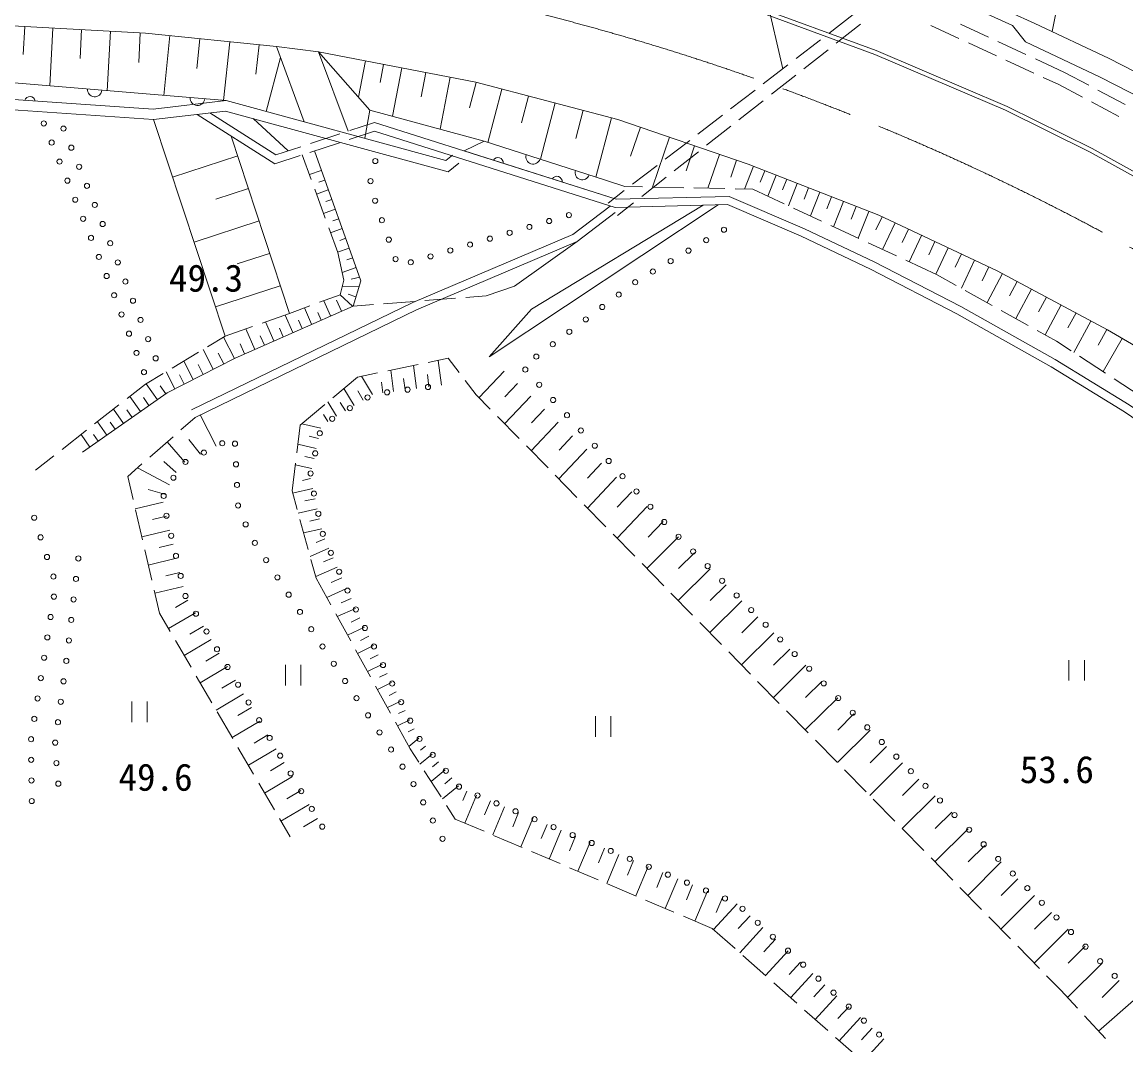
# Model space of a CAD drawing. Units: millimetres at full size, sheet at 1:1000; details may follow other scales. Extents: x 40000 to 680000, y 20000 to 380000.
# Drawn here: x 243602 to 297111, y 264006 to 313596 of the extents above; entities that cross this region are included whole.
import ezdxf
from ezdxf.enums import TextEntityAlignment as Align

# ---------------------------------------------------------------- set-up
doc = ezdxf.new("R2010")
doc.units = ezdxf.units.MM
doc.header["$LTSCALE"] = 1000
doc.linetypes.add('CHAIN', pattern=[18.5, 12, -1.5, 3.5, -1.5])
for name, color, linetype, lineweight in [('M-BGD', 7, 'Continuous', 13), ('M-BMK', 2, 'CHAIN', 13), ('M-STR-HTXT', 7, 'Continuous', 13)]:
    doc.layers.add(name, color=color, linetype=linetype, lineweight=lineweight)
doc.styles.add('ＭＳ ゴシック', font='')
doc.styles.get('ＭＳ ゴシック').set_extended_font_data('MS Gothic')

msp = doc.modelspace()

# ---------------------------------------------------------------- linework, layer by layer
at = {"layer": 'M-BGD'}
for p, q in [((282705, 313041), (283895, 313955)), ((292671, 313548), (291510, 314062)), ((243730, 313378), (243656, 312018)), ((245090, 313304), (244939, 310504)), ((246490, 313229), (246415, 311829)), ((247890, 313153), (247734, 310270)), ((249332, 313075), (249254, 311634)), ((283070, 312566), (284249, 313493)), ((287657, 313433), (289018, 312803)), ((289090, 313486), (290451, 312857)), ((250768, 312939), (250470, 310042)), ((252217, 312790), (252068, 311341)), ((253666, 312641), (253373, 309799)), ((281120, 311822), (282309, 312736)), ((289472, 312594), (290834, 311964)), ((290905, 312647), (292267, 312018)), ((222208, 312405), (253493, 309789)), ((255087, 312495), (254940, 311074)), ((257277, 308760), (255940, 312407)), ((281498, 311329), (282677, 312257)), ((256136, 311871), (255436, 309260)), ((260247, 311710), (259907, 309949)), ((261127, 311540), (260957, 310660)), ((279534, 310603), (280723, 311517)), ((291288, 311754), (292649, 311125)), ((292720, 311808), (294141, 311151)), ((262008, 311370), (261555, 309026)), ((263180, 311144), (262953, 309972)), ((264352, 310917), (263865, 308399)), ((279926, 310093), (281105, 311020)), ((293103, 310915), (293853, 310569)), ((294141, 311151), (295309, 310531)), ((265611, 310672), (265287, 309432)), ((293853, 310569), (295006, 309956)), ((266851, 310349), (266176, 307762)), ((268144, 310011), (267807, 308718)), ((277948, 309385), (279137, 310299)), ((295750, 310297), (297075, 309594)), ((269437, 309674), (268725, 306943)), ((270803, 309317), (270446, 307952)), ((278354, 308857), (279533, 309784)), ((295447, 309722), (296772, 309019)), ((249977, 308866), (253451, 298368)), ((255851, 306717), (252082, 309117)), ((255906, 307156), (252709, 309192)), ((256496, 307350), (254810, 308913)), ((272168, 308961), (271416, 306077)), ((276362, 308166), (277551, 309080)), ((260690, 308309), (259458, 307903)), ((260688, 308729), (259484, 308333)), ((273584, 308499), (273099, 307091)), ((276782, 307620), (277961, 308548)), ((256559, 299466), (253743, 308059)), ((258983, 307747), (257558, 307278)), ((259009, 308177), (257585, 307708)), ((265994, 307821), (265031, 307349)), ((265994, 307821), (271888, 305936)), ((274993, 308014), (274160, 305596)), ((274776, 306947), (275966, 307861)), ((257110, 307552), (255906, 307156)), ((257186, 307156), (257618, 305967)), ((272403, 305006), (265031, 307349)), ((275210, 306384), (276389, 307311)), ((276202, 307598), (275786, 306388)), ((277412, 307181), (276845, 305537)), ((254054, 307109), (250900, 306075)), ((257083, 307122), (255851, 306717)), ((273190, 305729), (274380, 306643)), ((278234, 306898), (277951, 306076)), ((258107, 306407), (257533, 306200)), ((273638, 305147), (274817, 306075)), ((279052, 306604), (278619, 305498)), ((279605, 306388), (279388, 305835)), ((280157, 306172), (279757, 305149)), ((258276, 305936), (257989, 305833)), ((271888, 305936), (272823, 305625)), ((272823, 305625), (273674, 305606)), ((274174, 305595), (275673, 305563)), ((276173, 305552), (277673, 305519)), ((280669, 305972), (280469, 305460)), ((281180, 305772), (280755, 304686)), ((281723, 305559), (281511, 305016)), ((254571, 305532), (252994, 305015)), ((257788, 305497), (258300, 304087)), ((258445, 305465), (257874, 305260)), ((272006, 304818), (272794, 305424)), ((278173, 305508), (279024, 305490)), ((279024, 305490), (280540, 304786)), ((282266, 305347), (281815, 304194)), ((282842, 305121), (282617, 304545)), ((258783, 304524), (258215, 304320)), ((258614, 304995), (258329, 304892)), ((272463, 304224), (273245, 304838)), ((280994, 304575), (282354, 303944)), ((283419, 304896), (282940, 303672)), ((284031, 304657), (283791, 304045)), ((255088, 303955), (251943, 302925)), ((258952, 304054), (258668, 303952)), ((284643, 304417), (284134, 303118)), ((285288, 304153), (284993, 303521)), ((258471, 303617), (258902, 302428)), ((259121, 303583), (258556, 303380)), ((282808, 303733), (284168, 303102)), ((285920, 303857), (285318, 302569)), ((286564, 303556), (286263, 302912)), ((259290, 303113), (259008, 303011)), ((267480, 300788), (270510, 302951)), ((284622, 302891), (285983, 302260)), ((287209, 303255), (286608, 301970)), ((287851, 302954), (287551, 302312)), ((255603, 302383), (254031, 301868)), ((259459, 302642), (258898, 302440)), ((258902, 302428), (259200, 301079)), ((288493, 302654), (287894, 301373)), ((289134, 302355), (288835, 301714)), ((259628, 302172), (259348, 302071)), ((286436, 302050), (287953, 301346)), ((289775, 302055), (289136, 300688)), ((259798, 301701), (259117, 301456)), ((287953, 301346), (288884, 300827)), ((290459, 301735), (290139, 301052)), ((291135, 301401), (290380, 299995)), ((256119, 300811), (252983, 299783)), ((259200, 301079), (259013, 300378)), ((259935, 300756), (259118, 300772)), ((259967, 301230), (259547, 301133)), ((266101, 300320), (267480, 300788)), ((291838, 301024), (291460, 300321)), ((259013, 300378), (258020, 300009)), ((259618, 299817), (259013, 300378)), ((259785, 300279), (259406, 300398)), ((263122, 300093), (264617, 300207)), ((265116, 300245), (266101, 300320)), ((289321, 300584), (290632, 299855)), ((292541, 300646), (291775, 299219)), ((293254, 300263), (292871, 299549)), ((257552, 299835), (256559, 299466)), ((257638, 298943), (257287, 299737)), ((258553, 299347), (258226, 300086)), ((259085, 299582), (258850, 300115)), ((259644, 299829), (260629, 299904)), ((261128, 299942), (262623, 300055)), ((293968, 299880), (293190, 298431)), ((256559, 299466), (255241, 299001)), ((256723, 298539), (256347, 299391)), ((257181, 298741), (257005, 299138)), ((258095, 299145), (257932, 299514)), ((291069, 299612), (292379, 298882)), ((294692, 299491), (294303, 298767)), ((254770, 298834), (253451, 298368)), ((254886, 297727), (254447, 298720)), ((255809, 298134), (255401, 299057)), ((256266, 298337), (256078, 298763)), ((292816, 298639), (293748, 298121)), ((295416, 299102), (294593, 297570)), ((296182, 298690), (295771, 297924)), ((253451, 298368), (252589, 297850)), ((253894, 297286), (253367, 298318)), ((255347, 297931), (255143, 298392)), ((293748, 298121), (294449, 297664)), ((296934, 298255), (296002, 296652)), ((252160, 297592), (250875, 296819)), ((252863, 296760), (252372, 297719)), ((253378, 297023), (253115, 297539)), ((254389, 297508), (254170, 298004)), ((251903, 296269), (251447, 297163)), ((252383, 296514), (252138, 296994)), ((261327, 296686), (262796, 296991)), ((263285, 297092), (264258, 297294)), ((263929, 295988), (263773, 297193)), ((264258, 297294), (264783, 296610)), ((294868, 297391), (296124, 296572)), ((250446, 296561), (249584, 296043)), ((251009, 295813), (250585, 296645)), ((251456, 296041), (251228, 296488)), ((259865, 296383), (260838, 296585)), ((261609, 295686), (261475, 296717)), ((262724, 295831), (262579, 296946)), ((263327, 295910), (263248, 296512)), ((266971, 296677), (265752, 295389)), ((249584, 296043), (248692, 295344)), ((250160, 295289), (249618, 296063)), ((250570, 295576), (250302, 295959)), ((258666, 295375), (259865, 296383)), ((260583, 295540), (260049, 296421)), ((261094, 295619), (261027, 296135)), ((262167, 295759), (262094, 296316)), ((265088, 296214), (265613, 295530)), ((267615, 296067), (267005, 295423)), ((296543, 296299), (297800, 295480)), ((249341, 294715), (248827, 295450)), ((249751, 295002), (249480, 295389)), ((259702, 295006), (259204, 295828)), ((260142, 295273), (259876, 295714)), ((266297, 294834), (265613, 295530)), ((268259, 295458), (266995, 294123)), ((248298, 295036), (247117, 294112)), ((257084, 294046), (258283, 295054)), ((258846, 294488), (258430, 295177)), ((259274, 294747), (259025, 295158)), ((248523, 294141), (248038, 294833)), ((248932, 294428), (248675, 294796)), ((251986, 294430), (251294, 293823)), ((253014, 293027), (252241, 294554)), ((258419, 294229), (258210, 294573)), ((267698, 293406), (266647, 294477)), ((268926, 294826), (268295, 294159)), ((246723, 293803), (245542, 292879)), ((247704, 293568), (247250, 294215)), ((248113, 293855), (247871, 294200)), ((256916, 292705), (257084, 294046)), ((258087, 293901), (257163, 294112)), ((269594, 294194), (268284, 292810)), ((246885, 292994), (246461, 293598)), ((247294, 293281), (247067, 293605)), ((250918, 293494), (249790, 292505)), ((251488, 292254), (250636, 293247)), ((252251, 292641), (251678, 293364)), ((257976, 293413), (257514, 293519)), ((270286, 293539), (269631, 292847)), ((257864, 292926), (256970, 293130)), ((269099, 291979), (268048, 293050)), ((270979, 292884), (269620, 291449)), ((245148, 292570), (244256, 291872)), ((249414, 292176), (248721, 291569)), ((251071, 291760), (250466, 292284)), ((256687, 290868), (256854, 292209)), ((257753, 292439), (257306, 292541)), ((271696, 292205), (271017, 291487)), ((250754, 291164), (249201, 291990)), ((257642, 291951), (256845, 292133)), ((248721, 291569), (248983, 290442)), ((257589, 291463), (257190, 291376)), ((270500, 290552), (269450, 291623)), ((272414, 291526), (271006, 290037)), ((250513, 290711), (249718, 290933)), ((256938, 289958), (256687, 290868)), ((257696, 290975), (256717, 290760)), ((273158, 290822), (272454, 290077)), ((250444, 290318), (249087, 289996)), ((257804, 290485), (257314, 290378)), ((271902, 289125), (270851, 290195)), ((273902, 290117), (272442, 288574)), ((249096, 289955), (249436, 288494)), ((250605, 289639), (249926, 289479)), ((257911, 289995), (256984, 289792)), ((258019, 289507), (257555, 289405)), ((250766, 288961), (249403, 288638)), ((257471, 288030), (257071, 289476)), ((258126, 289019), (257251, 288827)), ((274674, 289387), (273944, 288616)), ((258270, 288542), (257860, 288362)), ((273303, 287698), (272252, 288768)), ((275429, 288640), (273881, 287109)), ((249549, 288007), (249889, 286546)), ((250927, 288279), (250246, 288118)), ((258472, 288085), (257566, 287685)), ((251089, 287598), (249720, 287273)), ((257855, 286638), (257604, 287548)), ((258674, 287627), (258221, 287428)), ((276195, 287866), (275421, 287101)), ((251251, 286913), (250567, 286751)), ((258875, 287170), (257835, 286711)), ((274704, 286271), (273653, 287341)), ((276961, 287093), (275407, 285555)), ((258566, 285349), (257855, 286638)), ((259105, 286650), (258585, 286420)), ((277729, 286316), (276953, 285547)), ((250002, 286059), (250264, 284933)), ((251413, 286228), (250038, 285903)), ((259334, 286130), (258370, 285704)), ((276105, 284844), (275054, 285914)), ((251642, 285567), (251034, 285207)), ((259547, 285647), (259065, 285435)), ((278498, 285539), (276938, 283995)), ((250264, 284933), (250784, 284042)), ((252002, 284959), (250700, 284187)), ((259531, 283597), (258807, 284911)), ((259760, 285165), (258881, 284777)), ((259979, 284716), (259547, 284505)), ((279270, 284759), (278490, 283987)), ((252388, 284308), (251737, 283922)), ((260198, 284266), (259382, 283867)), ((277506, 283416), (276455, 284487)), ((251037, 283610), (251794, 282315)), ((252775, 283657), (251464, 282880)), ((260418, 283817), (260010, 283618)), ((280042, 283979), (278476, 282429)), ((260495, 281845), (259772, 283159)), ((260637, 283368), (259865, 282990)), ((280817, 283196), (280034, 282421)), ((253163, 283002), (252508, 282613)), ((260857, 282919), (260471, 282730)), ((278907, 281989), (277857, 283060)), ((294345, 282667), (294345, 281667)), ((295095, 281667), (295095, 282667)), ((253552, 282346), (252233, 281564)), ((256371, 282430), (256371, 281430)), ((257121, 281430), (257121, 282430)), ((261077, 282469), (260348, 282113)), ((261296, 282020), (260932, 281842)), ((281592, 282412), (280020, 280856)), ((252046, 281884), (252803, 280589)), ((253943, 281687), (253284, 281296)), ((261516, 281571), (260831, 281236)), ((280309, 280562), (279258, 281632)), ((282370, 281626), (281584, 280848)), ((254335, 281027), (253007, 280240)), ((261460, 280094), (260737, 281407)), ((261735, 281122), (261393, 280954)), ((248918, 280656), (248918, 279656)), ((249668, 279656), (249668, 280656)), ((261955, 280673), (261314, 280359)), ((283148, 280840), (281570, 279278)), ((253056, 280157), (253813, 278862)), ((254728, 280364), (254065, 279970)), ((262174, 280223), (261854, 280067)), ((271395, 279946), (271395, 278946)), ((272145, 278946), (272145, 279946)), ((281710, 279135), (280659, 280205)), ((283929, 280051), (283140, 279269)), ((255122, 279700), (253786, 278908)), ((262412, 278366), (261702, 279656)), ((262394, 279774), (261797, 279482)), ((262613, 279325), (262315, 279179)), ((255518, 279032), (254850, 278636)), ((262840, 278880), (262351, 278477)), ((284711, 279261), (283126, 277693)), ((254065, 278431), (254822, 277136)), ((255914, 278365), (254570, 277567)), ((262831, 277714), (262412, 278366)), ((263158, 278495), (262914, 278293)), ((283111, 277708), (282060, 278778)), ((285497, 278470), (284707, 277684)), ((263476, 278109), (262889, 277624)), ((263795, 277723), (263501, 277481)), ((256313, 277693), (255641, 277294)), ((263912, 276031), (263101, 277293)), ((264113, 277338), (263433, 276777)), ((284512, 276281), (283461, 277351)), ((286283, 277680), (284693, 276097)), ((255075, 276704), (255832, 275409)), ((256711, 277021), (255359, 276218)), ((264431, 276952), (264092, 276672)), ((287075, 276885), (286280, 276093)), ((257112, 276344), (256436, 275943)), ((264750, 276567), (263978, 275929)), ((265166, 276313), (264974, 275851)), ((265629, 276120), (265063, 274762)), ((257513, 275668), (256152, 274861)), ((264601, 274959), (264182, 275611)), ((266308, 275838), (266025, 275158)), ((285913, 274853), (284862, 275924)), ((287867, 276090), (286265, 274495)), ((266987, 275555), (266417, 274185)), ((267672, 275270), (267387, 274585)), ((288665, 275289), (287864, 274491)), ((256084, 274978), (256605, 274087)), ((257917, 274988), (257237, 274584)), ((266002, 274362), (264601, 274959)), ((268357, 274985), (267782, 273603)), ((269048, 274697), (268760, 274007)), ((267842, 273578), (266462, 274166)), ((269739, 274410), (269159, 273017)), ((270435, 274120), (270145, 273423)), ((287314, 273426), (286263, 274497)), ((289462, 274488), (287849, 272882)), ((271132, 273830), (270547, 272425)), ((271834, 273538), (271542, 272835)), ((290265, 273681), (289459, 272878)), ((269682, 272794), (268302, 273382)), ((272537, 273245), (271947, 271828)), ((273245, 272950), (272950, 272242)), ((288715, 271999), (287665, 273070)), ((271522, 272010), (270142, 272598)), ((273953, 272655), (273359, 271227)), ((291069, 272875), (289444, 271257)), ((274668, 272358), (274370, 271644)), ((275382, 272061), (274782, 270620)), ((291877, 272063), (291065, 271254)), ((273362, 271225), (271982, 271814)), ((276103, 271761), (275803, 271041)), ((276823, 271461), (276218, 270008)), ((290117, 270572), (289066, 271642)), ((275201, 270441), (273822, 271029)), ((278269, 270845), (277119, 269598)), ((277549, 271159), (277247, 270432)), ((292686, 271250), (291050, 269621)), ((277062, 269648), (275661, 270245)), ((278892, 270270), (278317, 269647)), ((293501, 270432), (292683, 269618)), ((279516, 269695), (278390, 268474)), ((291518, 269145), (290467, 270215)), ((278165, 268673), (277062, 269648)), ((294315, 269614), (292668, 267974)), ((280126, 269133), (279563, 268522)), ((292919, 267718), (291868, 268788)), ((295136, 268790), (294312, 267970)), ((279663, 267348), (278539, 268342)), ((280737, 268570), (279634, 267374)), ((281335, 268018), (280783, 267420)), ((295956, 267967), (294286, 266304)), ((281161, 266023), (280037, 267017)), ((281933, 267467), (280853, 266296)), ((293953, 266665), (293269, 267361)), ((296787, 267132), (295952, 266300)), ((282518, 266927), (281978, 266341)), ((294758, 265792), (293953, 266665)), ((283104, 266387), (282046, 265240)), ((297601, 266279), (295788, 264675)), ((282659, 264698), (281535, 265692)), ((283677, 265858), (283149, 265285)), ((296113, 264322), (295097, 265424)), ((284251, 265329), (283215, 264206)), ((284157, 263373), (283033, 264367)), ((284813, 264812), (284295, 264250)), ((285374, 264294), (284360, 263194))]:
    msp.add_line(p, q, dxfattribs=at)
for points in [[(301758, 315316), (300589, 320481), (297224, 324430), (295659, 323799), (293540, 313136)], [(240377, 321250), (245479, 321110), (250700, 320735), (258514, 319729), (263104, 318956), (267484, 317949), (273429, 316311), (278811, 314486), (285011, 312216), (291354, 309501), (295476, 307464), (302098, 303790), (308276, 299905), (313143, 296489), (320413, 291066), (348107, 270180)], [(240375, 321050), (245469, 320910), (250680, 320536), (258485, 319531), (263065, 318760), (267435, 317755), (273370, 316120), (278745, 314297), (284937, 312030), (291270, 309320), (295383, 307287), (301996, 303618), (308165, 299739), (313026, 296327), (320293, 290906), (347987, 270020)], [(292242, 312645), (291619, 313424), (289018, 314608)], [(222208, 312405), (229114, 313108), (235329, 313458), (242246, 313458), (249584, 313061), (255940, 312407), (257973, 312150), (265591, 310678), (272484, 308878), (278794, 306705), (285126, 304228), (290875, 301541), (296226, 298667), (301367, 295675), (305947, 292638), (311345, 288782), (317024, 284576), (320085, 282309), (327820, 276607), (333101, 272775), (339106, 268358), (344076, 264691)], [(350692, 273693), (325709, 292347), (317919, 298221), (312279, 302314), (309370, 304334), (306043, 306434), (302588, 308463), (300008, 309926), (296299, 311828), (292671, 313548)], [(350094, 272892), (325109, 291547), (317324, 297417), (311700, 301498), (308818, 303500), (305523, 305580), (302088, 307597), (299533, 309046), (295857, 310931), (292242, 312645)], [(260456, 309324), (257973, 312150), (259403, 308306)], [(219566, 311758), (239215, 310116), (249964, 309368), (253493, 309789), (264149, 306891), (264473, 307143)], [(249964, 309368), (239215, 310116), (219566, 311758)], [(219525, 311259), (239177, 309618), (249977, 308866), (253455, 309281), (264258, 306343), (264780, 306748)], [(265994, 307821), (260456, 309324), (260213, 307962)], [(309214, 286824), (309200, 287558), (305820, 290175), (304137, 290160), (300024, 293151), (297267, 295036), (293684, 297232), (289104, 299803), (284913, 301968), (281533, 303573), (277872, 305146), (272403, 305006), (260688, 308729)], [(308819, 286542), (308804, 287359), (305883, 289620), (304147, 289616), (299794, 292824), (297049, 294700), (293481, 296887), (288914, 299450), (284735, 301610), (281368, 303208), (277794, 304744), (272346, 304604), (260690, 308309)], [(246534, 292748), (250636, 295622), (253930, 297305), (259644, 299829), (260029, 301055), (257769, 307348)], [(251812, 294790), (262549, 300005), (270307, 303300), (272113, 304678)], [(277352, 304733), (266244, 297364), (268301, 299670), (276620, 304714)], [(251986, 294430), (262715, 299641), (270510, 302951), (272356, 304361)]]:
    msp.add_lwpolyline(points, dxfattribs=at)
for centre in [(244654, 308680), (245609, 308431), (245036, 307756), (245989, 307506), (245417, 306832), (246368, 306581), (260724, 306856), (245799, 305907), (246748, 305656), (260494, 305883), (246180, 304983), (260715, 304934), (247127, 304730), (246561, 304058), (261046, 303990), (269152, 303950), (270111, 304236), (247507, 303805), (267236, 303379), (268194, 303664), (277627, 303529), (246943, 303134), (247875, 302875), (261378, 303047), (265319, 302807), (266277, 303093), (276765, 303022), (247324, 302210), (263402, 302236), (264361, 302522), (275904, 302514), (248242, 301945), (261709, 302103), (262444, 301950), (275042, 302007), (247700, 301283), (274180, 301500), (248609, 301015), (273324, 300984), (248062, 300351), (248977, 300085), (272525, 300383), (271726, 299782), (248424, 299419), (249344, 299155), (270927, 299180), (248786, 298487), (270128, 298579), (249711, 298225), (269328, 297978), (249148, 297554), (250079, 297295), (268529, 297377), (249511, 296622), (267996, 296751), (263280, 295904), (268669, 296012), (260347, 295397), (261297, 295646), (262289, 295775), (269343, 295273), (259492, 294879), (258636, 294361), (270017, 294534), (258032, 293661), (270690, 293794), (253305, 293175), (253922, 293154), (252413, 292723), (257810, 292687), (271364, 293055), (251521, 292271), (253972, 292155), (272038, 292316), (250936, 291505), (257587, 291712), (272711, 291577), (254022, 291156), (250466, 290623), (257749, 290735), (273385, 290838), (254072, 290158), (274059, 290099), (244190, 289565), (250599, 289662), (257963, 289758), (254440, 289241), (274732, 289360), (244500, 288614), (250830, 288689), (254886, 288346), (258178, 288782), (275427, 288642), (258570, 287863), (276131, 287931), (244810, 287663), (246329, 287591), (251061, 287716), (255432, 287509), (245120, 286713), (251291, 286743), (258973, 286948), (276834, 287220), (246215, 286598), (255979, 286672), (277538, 286509), (245142, 285739), (251522, 285770), (256526, 285834), (259377, 286033), (278241, 285799), (246100, 285604), (259782, 285119), (278945, 285088), (244984, 284752), (245986, 284611), (252032, 284910), (257073, 284997), (252542, 284050), (257620, 284160), (260221, 284220), (279648, 284377), (244826, 283764), (245872, 283617), (280351, 283666), (253052, 283189), (258166, 283322), (260660, 283322), (281055, 282955), (244669, 282777), (245747, 282625), (258713, 282485), (261099, 282423), (253562, 282329), (281758, 282245), (244511, 281789), (245612, 281634), (254072, 281469), (259260, 281648), (261538, 281525), (282462, 281534), (244353, 280802), (259816, 280817), (283165, 280823), (245477, 280643), (254582, 280609), (261977, 280627), (244195, 279814), (255093, 279749), (260374, 279987), (283868, 280112), (245342, 279653), (262416, 279728), (284572, 279402), (244038, 278827), (245207, 278662), (255603, 278889), (260931, 279157), (262872, 278841), (285276, 278692), (261489, 278327), (244042, 277828), (245265, 277667), (256113, 278029), (263509, 278069), (285982, 277983), (256623, 277169), (262046, 277496), (264146, 277298), (286687, 277275), (244055, 276828), (245357, 276671), (262576, 276649), (264782, 276527), (287393, 276566), (257133, 276309), (265675, 276101), (244069, 275828), (257644, 275449), (263046, 275767), (266598, 275717), (288099, 275857), (267521, 275333), (268445, 274948), (288804, 275149), (258154, 274589), (263515, 274884), (269368, 274564), (289510, 274440), (263985, 274001), (270291, 274180), (271214, 273796), (272137, 273411), (290215, 273731), (273061, 273027), (290921, 273023), (273984, 272643), (274907, 272259), (291627, 272314), (275830, 271874), (276753, 271490), (292332, 271606), (277677, 271106), (293038, 270897), (278527, 270607), (293744, 270188), (279262, 269929), (279997, 269252), (294449, 269480), (280732, 268574), (295155, 268771), (295860, 268063), (281468, 267896), (282203, 267218), (296566, 267354), (282938, 266540), (283673, 265862), (284408, 265184), (285144, 264506)]:
    msp.add_circle(centre, 125, dxfattribs=at)
for centre, radius, start, end in [((243975, 309729), 256, 8.701, 163.3402), ((247121, 310322), 350, 175.2202, 355.2202), ((252104, 309905), 350, 175.2202, 355.2202), ((268375, 307060), 350, 162.2673, 342.2673), ((266668, 306770), 256, 355.0491, 149.6884), ((269527, 305861), 256, 355.0491, 149.6884), ((270757, 306298), 350, 162.2673, 342.2673)]:
    msp.add_arc(centre, radius, start, end, dxfattribs=at)
at = {"layer": 'M-BMK'}
msp.add_arc((239178, 197693), 120000, 52.9195, 116.44744, dxfattribs=at)
at = {"layer": 'M-STR-HTXT'}
msp.add_line((271609, 349659), (280485, 311334), dxfattribs=at)

# ---------------------------------------------------------------- texts
at = {"layer": 'M-BGD', "style": 'ＭＳ ゴシック'}
for s, p in [('49.3', (252519, 301185)), ('53.6', (293764, 277360)), ('49.6', (250072, 276989))]:
    msp.add_text(s, height=1320, dxfattribs=at).set_placement(p, align=Align.MIDDLE_CENTER)

doc.saveas('drawing.dxf')
